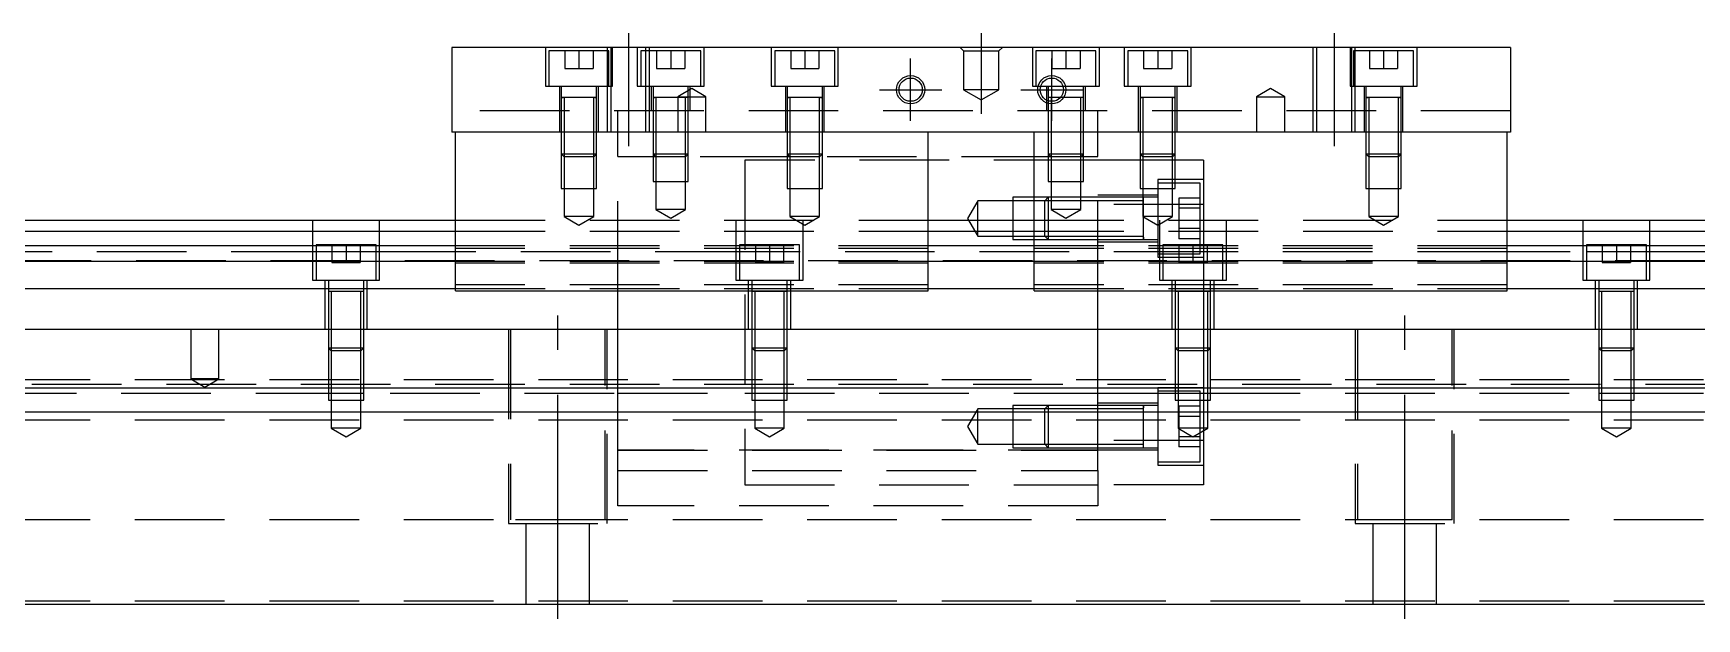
# Model space of a CAD drawing. Extents: x -20 to 930, y -286 to 102.
# Drawn here: x 215.7 to 451.4, y -240.3 to -157.3 of the extents above; entities that cross this region are included whole.
import ezdxf

# ---------------------------------------------------------------- set-up
doc = ezdxf.new("R2010")
doc.units = 0
doc.linetypes.add('CENTER', pattern=[50.8, 31.75, -6.35, 6.35, -6.35])
doc.linetypes.add('DASHED', pattern=[19.05, 12.7, -6.35])
doc.layers.get('0').update_dxf_attribs({"linetype": 'CONTINUOUS'})
doc.layers.add('CENTER', color=1, linetype='CENTER')

msp = doc.modelspace()

# ---------------------------------------------------------------- linework, layer by layer
at = {"color": 7, "linetype": 'CONTINUOUS'}
for p, q in [((425, -159.27), (275, -159.27)), ((275, -159.27), (275, -171.27)), ((425, -159.27), (425, -171.27)), ((425, -171.27), (275, -171.27)), ((275.5, -193.77), (275.5, -171.27)), ((342.5, -193.77), (342.5, -171.27)), ((357.5, -193.77), (357.5, -171.27)), ((424.5, -193.77), (424.5, -171.27)), ((0, -183.77), (275.5, -183.77)), ((342.5, -183.77), (357.5, -183.77)), ((424.5, -183.77), (700, -183.77)), ((0, -185.309608), (275.5, -185.309608)), ((342.5, -185.309608), (357.5, -185.309608)), ((424.5, -185.309608), (700, -185.309608)), ((275.5, -187.39154), (0, -187.39154)), ((357.5, -187.39154), (342.5, -187.39154)), ((700, -187.39154), (424.5, -187.39154)), ((275.5, -189.606666), (0, -189.606666)), ((357.5, -189.606666), (342.5, -189.606666)), ((700, -189.606666), (424.5, -189.606666)), ((0, -193.451934), (275.5, -193.451934)), ((275.5, -193.77), (342.5, -193.77)), ((342.5, -193.451934), (357.5, -193.451934)), ((357.5, -193.77), (424.5, -193.77)), ((424.5, -193.451934), (700, -193.451934)), ((700, -199.27), (0, -199.27)), ((700, -207.57), (0, -207.57)), ((700, -210.97), (0, -210.97)), ((700, -238.27), (0, -238.27))]:
    msp.add_line(p, q, dxfattribs=at)
at = {"color": 3, "linetype": 'DASHED'}
for p, q in [((288.25, -159.27), (288.25, -164.77)), ((297.25, -159.77), (288.75, -159.77)), ((288.75, -159.77), (288.75, -164.77)), ((291, -159.77), (291, -162.27)), ((293, -159.77), (293, -162.27)), ((295, -159.77), (295, -162.27)), ((297.000006, -159.27), (297.000006, -171.27)), ((297.25, -164.77), (297.25, -159.77)), ((297.5, -159.27), (297.5, -171.27)), ((297.75, -164.77), (297.75, -159.27)), ((301.25, -159.27), (301.25, -164.77)), ((302.999994, -159.77), (301.75, -159.77)), ((301.75, -159.77), (301.75, -164.77)), ((302.5, -171.27), (302.5, -159.27)), ((302.999994, -171.27), (302.999994, -159.27)), ((310.25, -159.77), (302.999994, -159.77)), ((304, -159.77), (304, -162.27)), ((306, -159.77), (306, -162.27)), ((308, -159.77), (308, -162.27)), ((310.25, -164.77), (310.25, -159.77)), ((310.75, -164.77), (310.75, -159.27)), ((320.25, -159.27), (320.25, -164.77)), ((329.25, -159.77), (320.75, -159.77)), ((320.75, -159.77), (320.75, -164.77)), ((323, -159.77), (323, -162.27)), ((325, -159.77), (325, -162.27)), ((327, -159.77), (327, -162.27)), ((329.25, -164.77), (329.25, -159.77)), ((329.75, -164.77), (329.75, -159.27)), ((347.5, -159.77), (347, -159.27)), ((347.5, -159.77), (347.5, -165.27)), ((347.5, -159.77), (352.5, -159.77)), ((352.5, -159.77), (353, -159.27)), ((352.5, -165.27), (352.5, -159.77)), ((357.25, -159.27), (357.25, -164.77)), ((366.25, -159.77), (357.75, -159.77)), ((357.75, -159.77), (357.75, -164.77)), ((360, -159.77), (360, -162.27)), ((362, -159.77), (362, -162.27)), ((364, -159.77), (364, -162.27)), ((366.25, -164.77), (366.25, -159.77)), ((366.75, -164.77), (366.75, -159.27)), ((370.25, -159.27), (370.25, -164.77)), ((379.25, -159.77), (370.75, -159.77)), ((370.75, -159.77), (370.75, -164.77)), ((373, -159.77), (373, -162.27)), ((375, -159.77), (375, -162.27)), ((377, -159.77), (377, -162.27)), ((379.25, -164.77), (379.25, -159.77)), ((379.75, -164.77), (379.75, -159.27)), ((397.000006, -159.27), (397.000006, -171.27)), ((397.5, -159.27), (397.5, -171.27)), ((402.25, -159.27), (402.25, -164.77)), ((402.5, -171.27), (402.5, -159.27)), ((411.25, -159.77), (402.75, -159.77)), ((402.75, -159.77), (402.75, -164.77)), ((402.999994, -159.77), (402.999994, -159.27)), ((402.999994, -164.77), (402.999994, -159.77)), ((405, -159.77), (405, -162.27)), ((407, -159.77), (407, -162.27)), ((409, -159.77), (409, -162.27)), ((411.25, -164.77), (411.25, -159.77)), ((411.75, -164.77), (411.75, -159.27)), ((291, -162.27), (293, -162.27)), ((293, -162.27), (295, -162.27)), ((304, -162.27), (306, -162.27)), ((306, -162.27), (308, -162.27)), ((323, -162.27), (325, -162.27)), ((325, -162.27), (327, -162.27)), ((360, -162.27), (362, -162.27)), ((362, -162.27), (364, -162.27)), ((373, -162.27), (375, -162.27)), ((375, -162.27), (377, -162.27)), ((405, -162.27), (407, -162.27)), ((407, -162.27), (409, -162.27)), ((288.25, -164.77), (297.75, -164.77)), ((290.25, -164.77), (290.25, -171.27)), ((290.5, -164.77), (290.5, -166.37)), ((295.5, -166.37), (295.5, -164.77)), ((295.75, -171.27), (295.75, -164.77)), ((301.25, -164.77), (310.75, -164.77)), ((303.25, -164.77), (303.25, -168.27)), ((303.5, -164.77), (303.5, -166.37)), ((308.5, -166.37), (308.5, -164.77)), ((308.75, -168.27), (308.75, -164.77)), ((320.25, -164.77), (329.75, -164.77)), ((322.25, -164.77), (322.25, -171.27)), ((322.5, -164.77), (322.5, -166.37)), ((327.5, -166.37), (327.5, -164.77)), ((327.75, -171.27), (327.75, -164.77)), ((357.25, -164.77), (366.75, -164.77)), ((359.25, -164.77), (359.25, -168.27)), ((359.5, -164.77), (359.5, -166.37)), ((364.5, -166.37), (364.5, -164.77)), ((364.75, -168.27), (364.75, -164.77)), ((370.25, -164.77), (379.75, -164.77)), ((372.25, -164.77), (372.25, -171.27)), ((372.5, -164.77), (372.5, -166.37)), ((377.5, -166.37), (377.5, -164.77)), ((377.75, -171.27), (377.75, -164.77)), ((402.25, -164.77), (411.75, -164.77)), ((402.999994, -171.27), (402.999994, -164.77)), ((404.25, -164.77), (404.25, -171.27)), ((404.5, -164.77), (404.5, -166.37)), ((409.5, -166.37), (409.5, -164.77)), ((409.75, -171.27), (409.75, -164.77)), ((290.5, -166.365), (290.5, -166.37)), ((290.5, -166.37), (290.757448, -166.37)), ((290.757468, -166.37), (290.5, -166.37)), ((290.5, -166.37), (290.5, -166.375)), ((290.5, -166.37), (290.5, -171.26998)), ((295.242552, -166.37), (290.757468, -166.37)), ((290.9, -166.37), (290.9, -171.26998)), ((295.1, -171.26998), (295.1, -166.37)), ((295.5, -166.37), (295.242552, -166.37)), ((295.242602, -166.37), (295.5, -166.37)), ((295.5, -166.37), (295.5, -166.365)), ((295.5, -166.375), (295.5, -166.37)), ((295.5, -171.26998), (295.5, -166.37)), ((303.5, -166.365), (303.5, -166.37)), ((303.5, -166.37), (303.757448, -166.37)), ((308.5, -166.37), (303.5, -166.37)), ((303.5, -166.37), (303.5, -166.375)), ((303.5, -166.37), (303.5, -168.26998)), ((303.9, -166.37), (303.9, -168.26998)), ((309, -165.1153), (307, -166.27)), ((307, -166.27), (309, -166.27)), ((307, -166.27), (307, -171.27)), ((308.1, -168.26998), (308.1, -166.37)), ((308.5, -166.37), (308.5, -166.365)), ((308.5, -166.375), (308.5, -166.37)), ((308.5, -168.26998), (308.5, -166.37)), ((311, -166.27), (309, -165.1153)), ((309, -166.27), (311, -166.27)), ((311, -171.27), (311, -166.27)), ((322.5, -166.365), (322.5, -166.37)), ((322.5, -166.37), (322.757448, -166.37)), ((322.757468, -166.37), (322.5, -166.37)), ((322.5, -166.37), (322.5, -171.26998)), ((322.5, -166.37), (322.5, -166.375)), ((327.242552, -166.37), (322.757468, -166.37)), ((322.9, -166.37), (322.9, -171.26998)), ((327.1, -171.26998), (327.1, -166.37)), ((327.5, -166.37), (327.242552, -166.37)), ((327.242602, -166.37), (327.5, -166.37)), ((327.5, -166.37), (327.5, -166.365)), ((327.5, -171.26998), (327.5, -166.37)), ((327.5, -166.375), (327.5, -166.37)), ((352.5, -165.27), (347.5, -165.27)), ((347.5, -165.27), (350, -166.713376)), ((350, -166.713376), (352.5, -165.27)), ((359.5, -166.365), (359.5, -166.37)), ((359.757468, -166.37), (359.5, -166.37)), ((359.5, -166.37), (359.5, -166.375)), ((359.5, -166.37), (359.5, -166.842418)), ((359.5, -166.842418), (359.5, -167.206492)), ((359.5, -167.206492), (359.5, -168.26998)), ((361.229562, -166.37), (359.757468, -166.37)), ((359.9, -166.37), (359.9, -166.916966)), ((359.9, -166.916966), (359.9, -167.267498)), ((359.9, -167.267498), (359.9, -168.26998)), ((361.669968, -166.37), (361.229562, -166.37)), ((361.67033, -166.37), (361.229838, -166.37)), ((364.242552, -166.37), (361.669968, -166.37)), ((364.1, -168.26998), (364.1, -166.37)), ((364.5, -166.37), (364.242552, -166.37)), ((364.5, -166.37), (364.5, -166.365)), ((364.5, -166.375), (364.5, -166.37)), ((364.5, -168.26998), (364.5, -166.37)), ((372.5, -166.365), (372.5, -166.37)), ((372.5, -166.37), (372.757448, -166.37)), ((372.757468, -166.37), (372.5, -166.37)), ((372.5, -166.37), (372.5, -166.375)), ((372.5, -166.37), (372.5, -171.26998)), ((377.242552, -166.37), (372.757468, -166.37)), ((372.9, -166.37), (372.9, -171.26998)), ((377.1, -171.26998), (377.1, -166.37)), ((377.5, -166.37), (377.242552, -166.37)), ((377.242602, -166.37), (377.5, -166.37)), ((377.5, -166.37), (377.5, -166.365)), ((377.5, -166.375), (377.5, -166.37)), ((377.5, -171.26998), (377.5, -166.37)), ((391, -165.1153), (389, -166.27)), ((389, -166.27), (391, -166.27)), ((389, -166.27), (389, -171.27)), ((393, -166.27), (391, -165.1153)), ((391, -166.27), (393, -166.27)), ((393, -171.27), (393, -166.27)), ((404.5, -166.365), (404.5, -166.37)), ((404.5, -166.37), (404.757448, -166.37)), ((404.757468, -166.37), (404.5, -166.37)), ((404.5, -166.37), (404.5, -166.375)), ((404.5, -166.37), (404.5, -171.26998)), ((409.242552, -166.37), (404.757468, -166.37)), ((404.9, -166.37), (404.9, -171.26998)), ((409.1, -171.26998), (409.1, -166.37)), ((409.5, -166.37), (409.242552, -166.37)), ((409.242602, -166.37), (409.5, -166.37)), ((409.5, -166.37), (409.5, -166.365)), ((409.5, -166.375), (409.5, -166.37)), ((409.5, -171.26998), (409.5, -166.37)), ((425, -168.27), (275, -168.27)), ((298.5, -171.27), (298.5, -168.27)), ((303.5, -168.27), (303.5, -174.37)), ((303.500006, -168.27), (303.500006, -174.37)), ((303.9, -168.27), (303.9, -174.77)), ((308.1, -174.77), (308.1, -168.27)), ((308.499994, -174.37), (308.499994, -168.27)), ((308.5, -174.37), (308.5, -168.27)), ((359.5, -168.27), (359.5, -174.37)), ((359.500006, -168.27), (359.500006, -174.37)), ((359.9, -168.27), (359.9, -174.77)), ((364.1, -171.27), (364.1, -168.27)), ((364.499994, -171.27), (364.499994, -168.27)), ((364.5, -171.27), (364.5, -168.27)), ((366.5, -171.27), (366.5, -168.27)), ((290.5, -171.27), (290.5, -174.37)), ((290.500006, -171.27), (290.500006, -174.370006)), ((290.9, -171.27), (290.9, -174.77)), ((295.1, -174.77), (295.1, -171.27)), ((295.499994, -174.370006), (295.499994, -171.27)), ((295.5, -174.37), (295.5, -171.27)), ((298.5, -193.77), (298.5, -171.27)), ((322.5, -171.27), (322.5, -174.37)), ((322.500006, -171.27), (322.500006, -174.370006)), ((322.9, -171.27), (322.9, -174.77)), ((327.1, -174.77), (327.1, -171.27)), ((327.499994, -174.370006), (327.499994, -171.27)), ((327.5, -174.37), (327.5, -171.27)), ((364.1, -174.77), (364.1, -171.27)), ((364.499994, -174.370006), (364.499994, -171.27)), ((364.5, -174.37), (364.5, -171.27)), ((366.5, -193.77), (366.5, -171.27)), ((372.5, -171.27), (372.5, -174.37)), ((372.500006, -171.27), (372.500006, -174.370006)), ((372.9, -171.27), (372.9, -174.77)), ((377.1, -174.77), (377.1, -171.27)), ((377.499994, -174.370006), (377.499994, -171.27)), ((377.5, -174.37), (377.5, -171.27)), ((404.5, -171.27), (404.5, -174.37)), ((404.500006, -171.27), (404.500006, -174.370006)), ((404.9, -171.27), (404.9, -174.77)), ((409.1, -174.77), (409.1, -171.27)), ((409.499994, -174.370006), (409.499994, -171.27)), ((409.5, -174.37), (409.5, -171.27)), ((290.5, -174.37), (295.5, -174.37)), ((290.5, -174.37), (290.9, -174.77)), ((290.500006, -174.37002), (290.500006, -179.27)), ((295.1, -174.77), (295.5, -174.37)), ((295.499994, -179.27), (295.499994, -174.37002)), ((303.5, -174.37), (308.5, -174.37)), ((303.5, -174.37), (303.9, -174.77)), ((303.500006, -174.37002), (303.500006, -178.27)), ((308.1, -174.77), (308.5, -174.37)), ((308.499994, -178.27), (308.499994, -174.37002)), ((322.5, -174.37), (327.5, -174.37)), ((322.5, -174.37), (322.9, -174.77)), ((322.500006, -174.37002), (322.500006, -179.27)), ((327.1, -174.77), (327.5, -174.37)), ((327.499994, -179.27), (327.499994, -174.37002)), ((359.5, -174.37), (364.5, -174.37)), ((359.5, -174.37), (359.9, -174.77)), ((359.500006, -174.37002), (359.500006, -178.27)), ((364.1, -174.77), (364.5, -174.37)), ((364.499994, -178.27), (364.499994, -174.37002)), ((372.5, -174.37), (377.5, -174.37)), ((372.5, -174.37), (372.9, -174.77)), ((372.500006, -174.37002), (372.500006, -179.27)), ((377.1, -174.77), (377.5, -174.37)), ((377.499994, -179.27), (377.499994, -174.37002)), ((404.5, -174.37), (409.5, -174.37)), ((404.5, -174.37), (404.9, -174.77)), ((404.500006, -174.37002), (404.500006, -179.27)), ((409.1, -174.77), (409.5, -174.37)), ((409.499994, -179.27), (409.499994, -174.37002)), ((295.1, -174.77), (290.9, -174.77)), ((290.9, -174.77002), (290.9, -179.27)), ((295.1, -179.27), (295.1, -174.77002)), ((303.9, -174.77), (298.5, -174.77)), ((308.1, -174.77), (303.9, -174.77)), ((303.9, -174.77002), (303.9, -178.27)), ((322.9, -174.77), (308.1, -174.77)), ((308.1, -178.27), (308.1, -174.77002)), ((316.5, -175.27), (316.5, -221.27)), ((364.499994, -175.27), (316.5, -175.27)), ((327.1, -174.77), (322.9, -174.77)), ((322.9, -174.77002), (322.9, -179.27)), ((359.9, -174.77), (327.1, -174.77)), ((327.1, -179.27), (327.1, -174.77002)), ((364.1, -174.77), (359.9, -174.77)), ((359.9, -174.77002), (359.9, -178.27)), ((366.5, -174.77), (364.1, -174.77)), ((364.1, -178.27), (364.1, -174.77002)), ((366.5, -175.27), (364.499994, -175.27)), ((372.500006, -175.27), (366.5, -175.27)), ((377.499994, -175.27), (372.500006, -175.27)), ((377.1, -174.77), (372.9, -174.77)), ((372.9, -174.77002), (372.9, -179.27)), ((377.1, -179.27), (377.1, -174.77002)), ((381.5, -175.27), (377.499994, -175.27)), ((381.5, -175.27), (381.5, -181.5368)), ((409.1, -174.77), (404.9, -174.77)), ((404.9, -174.77002), (404.9, -179.27)), ((409.1, -179.27), (409.1, -174.77002)), ((303.500006, -178.27), (308.499994, -178.27)), ((303.9, -178.27), (303.9, -182.27)), ((308.1, -182.27), (308.1, -178.27)), ((359.500006, -178.27), (364.499994, -178.27)), ((359.9, -178.27), (359.9, -182.27)), ((364.1, -182.27), (364.1, -178.27)), ((375, -178.02), (375, -189.02)), ((381.5, -178.02), (375, -178.02)), ((377.499994, -178.52), (375, -178.52)), ((381, -178.52), (377.499994, -178.52)), ((381, -188.52), (381, -178.52)), ((290.500006, -179.27), (295.499994, -179.27)), ((290.9, -179.27), (290.9, -183.27)), ((295.1, -183.27), (295.1, -179.27)), ((322.500006, -179.27), (327.499994, -179.27)), ((322.9, -179.27), (322.9, -183.27)), ((327.1, -183.27), (327.1, -179.27)), ((349.5, -181.02), (348.056624, -183.52)), ((349.5, -186.02), (349.5, -181.02)), ((354.5, -181.02), (349.5, -181.02)), ((354.5, -180.520006), (354.5, -186.519994)), ((359.49998, -180.520006), (354.5, -180.520006)), ((358.99998, -181.02), (354.5, -181.02)), ((359.5, -180.52), (359, -181.02)), ((359, -186.02), (359, -181.02)), ((366.5, -181.02), (359, -181.02)), ((359.5, -180.52), (359.5, -186.52)), ((366.5, -180.52), (359.5, -180.52)), ((366.5, -180.520006), (359.5, -180.520006)), ((375, -180.22), (366.5, -180.22)), ((373.005, -180.52), (366.50002, -180.52)), ((373, -181.02), (366.50002, -181.02)), ((372.500006, -179.27), (377.499994, -179.27)), ((372.9, -179.27), (372.9, -183.27)), ((375, -180.52), (372.995, -180.52)), ((373, -181.02), (373, -180.519994)), ((373, -183.52), (373, -180.519994)), ((373, -186.520006), (373, -180.519994)), ((373, -186.02), (373, -181.02)), ((377.1, -183.27), (377.1, -179.27)), ((378, -180.633248), (378, -182.076624)), ((381, -180.633248), (378, -180.633248)), ((404.500006, -179.27), (409.499994, -179.27)), ((404.9, -179.27), (404.9, -183.27)), ((409.1, -183.27), (409.1, -179.27)), ((255.25, -183.77), (255.25, -192.27)), ((264.75, -192.27), (264.75, -183.77)), ((275.5, -183.77), (342.5, -183.77)), ((295.1, -183.27), (290.9, -183.27)), ((290.9, -183.27), (293, -184.482436)), ((293, -184.482436), (295.1, -183.27)), ((308.1, -182.27), (303.9, -182.27)), ((303.9, -182.27), (306, -183.482436)), ((306, -183.482436), (308.1, -182.27)), ((315.25, -183.77), (315.25, -192.27)), ((327.1, -183.27), (322.9, -183.27)), ((322.9, -183.27), (325, -184.482436)), ((324.75, -192.27), (324.75, -183.77)), ((325, -184.482436), (327.1, -183.27)), ((348.056624, -183.52), (349.5, -186.02)), ((357.5, -183.77), (424.5, -183.77)), ((364.1, -182.27), (359.9, -182.27)), ((359.9, -182.27), (362, -183.482436)), ((362, -183.482436), (364.1, -182.27)), ((381.5, -181.5368), (366.5, -181.5368)), ((377.1, -183.27), (372.9, -183.27)), ((372.9, -183.27), (375, -184.482436)), ((373, -186.170204), (373, -183.271394)), ((375, -184.482436), (377.1, -183.27)), ((375.25, -183.77), (375.25, -192.27)), ((381, -182.076624), (378, -182.076624)), ((378, -182.076624), (378, -184.963376)), ((381.5, -181.5368), (381.5, -192.27)), ((384.75, -192.27), (384.75, -183.77)), ((409.1, -183.27), (404.9, -183.27)), ((404.9, -183.27), (407, -184.482436)), ((407, -184.482436), (409.1, -183.27)), ((435.25, -183.77), (435.25, -192.27)), ((444.75, -192.27), (444.75, -183.77)), ((275.5, -185.309608), (342.5, -185.309608)), ((349.5, -186.02), (354.5, -186.02)), ((354.5, -186.02), (358.99998, -186.02)), ((357.5, -185.309608), (424.5, -185.309608)), ((359, -186.02), (359.5, -186.52)), ((359, -186.02), (366.5, -186.02)), ((366.50002, -186.02), (373, -186.02)), ((373, -186.520006), (373, -186.02)), ((373, -186.52), (373, -186.170204)), ((373, -186.170204), (373, -186.52)), ((381, -184.963376), (378, -184.963376)), ((378, -184.963376), (378, -186.406752)), ((275.5, -188.27), (28, -188.27)), ((264.25, -187.27), (255.75, -187.27)), ((255.75, -187.27), (255.75, -192.27)), ((264.25, -188.27), (255.75, -188.27)), ((258, -187.27), (258, -189.77)), ((260, -187.27), (260, -189.77)), ((262, -187.27), (262, -189.77)), ((264.25, -192.27), (264.25, -187.27)), ((342.5, -187.39154), (275.5, -187.39154)), ((342.5, -187.79668), (275.5, -187.79668)), ((316.49998, -188.27), (275.5, -188.27)), ((324.25, -187.27), (315.75, -187.27)), ((315.75, -187.27), (315.75, -192.27)), ((324.25, -188.27), (315.75, -188.27)), ((381.5, -188.27), (316.5, -188.27)), ((318, -187.27), (318, -189.77)), ((320, -187.27), (320, -189.77)), ((322, -187.27), (322, -189.77)), ((324.25, -192.27), (324.25, -187.27)), ((354.5, -186.519994), (359.49998, -186.519994)), ((424.5, -187.39154), (357.5, -187.39154)), ((424.5, -187.79668), (357.5, -187.79668)), ((359.5, -186.519994), (366.5, -186.519994)), ((359.5, -186.52), (366.5, -186.52)), ((366.5, -186.82), (375, -186.82)), ((366.50002, -186.52), (373.005, -186.52)), ((372.995, -186.52), (375, -186.52)), ((375, -188.52), (381, -188.52)), ((384.25, -187.27), (375.75, -187.27)), ((375.75, -187.27), (375.75, -192.27)), ((384.25, -188.27), (375.75, -188.27)), ((381, -186.406752), (378, -186.406752)), ((378, -187.27), (378, -189.77)), ((380, -187.27), (380, -189.77)), ((424.5, -188.27), (381.50002, -188.27)), ((382, -187.27), (382, -189.77)), ((384.25, -192.27), (384.25, -187.27)), ((643, -188.27), (424.5, -188.27)), ((444.25, -187.27), (435.75, -187.27)), ((435.75, -187.27), (435.75, -192.27)), ((444.25, -188.27), (435.75, -188.27)), ((438, -187.27), (438, -189.77)), ((440, -187.27), (440, -189.77)), ((442, -187.27), (442, -189.77)), ((444.25, -192.27), (444.25, -187.27)), ((643, -189.52), (25, -189.52)), ((258, -189.77), (260, -189.77)), ((260, -189.77), (262, -189.77)), ((342.5, -189.606666), (275.5, -189.606666)), ((342.5, -189.85), (275.5, -189.85)), ((318, -189.77), (320, -189.77)), ((320, -189.77), (322, -189.77)), ((424.5, -189.606666), (357.5, -189.606666)), ((424.5, -189.85), (357.5, -189.85)), ((375, -189.02), (381.5, -189.02)), ((378, -189.77), (380, -189.77)), ((380, -189.77), (382, -189.77)), ((438, -189.77), (440, -189.77)), ((440, -189.77), (442, -189.77)), ((255.25, -192.27), (264.75, -192.27)), ((257, -192.27), (257, -199.27)), ((257.5, -192.27), (257.5, -193.87)), ((262.5, -193.87), (262.5, -192.27)), ((263, -199.27), (263, -192.27)), ((342.5, -192.947372), (275.5, -192.947372)), ((315.25, -192.27), (324.75, -192.27)), ((317, -192.27), (317, -199.27)), ((317.5, -192.27), (317.5, -193.87)), ((322.5, -193.87), (322.5, -192.27)), ((323, -199.27), (323, -192.27)), ((424.5, -192.947372), (357.5, -192.947372)), ((375.25, -192.27), (384.75, -192.27)), ((377, -192.27), (377, -199.27)), ((377.5, -192.27), (377.5, -193.87)), ((381.5, -192.27), (381.5, -193.77)), ((382.5, -193.87), (382.5, -192.27)), ((383, -199.27), (383, -192.27)), ((435.25, -192.27), (444.75, -192.27)), ((437, -192.27), (437, -199.27)), ((437.5, -192.27), (437.5, -193.87)), ((442.5, -193.87), (442.5, -192.27)), ((443, -199.27), (443, -192.27)), ((257.5, -193.865), (257.5, -193.87)), ((257.757468, -193.87), (257.5, -193.87)), ((257.5, -193.87), (257.5, -199.26998)), ((257.5, -193.87), (257.5, -193.875)), ((262.242552, -193.87), (257.757468, -193.87)), ((257.9, -193.87), (257.9, -199.26998)), ((262.1, -199.26998), (262.1, -193.87)), ((262.5, -193.87), (262.242552, -193.87)), ((262.5, -193.87), (262.5, -193.865)), ((262.5, -199.26998), (262.5, -193.87)), ((262.5, -193.875), (262.5, -193.87)), ((275.5, -193.451934), (342.5, -193.451934)), ((298.5, -199.27), (298.5, -193.77)), ((317.5, -193.865), (317.5, -193.87)), ((317.757468, -193.87), (317.5, -193.87)), ((317.5, -193.87), (317.5, -199.26998)), ((317.5, -193.87), (317.5, -193.875)), ((322.242552, -193.87), (317.757468, -193.87)), ((317.9, -193.87), (317.9, -199.26998)), ((322.1, -199.26998), (322.1, -193.87)), ((322.5, -193.87), (322.242552, -193.87)), ((322.5, -193.87), (322.5, -193.865)), ((322.5, -199.26998), (322.5, -193.87)), ((322.5, -193.875), (322.5, -193.87)), ((357.5, -193.451934), (424.5, -193.451934)), ((366.5, -199.27), (366.5, -193.77)), ((377.5, -193.865), (377.5, -193.87)), ((377.757468, -193.87), (377.5, -193.87)), ((377.5, -193.87), (377.5, -199.26998)), ((377.5, -193.87), (377.5, -193.875)), ((382.242552, -193.87), (377.757468, -193.87)), ((377.9, -193.87), (377.9, -199.26998)), ((381.5, -193.77), (381.5, -193.87)), ((381.5, -193.87), (381.5, -199.27)), ((382.1, -199.26998), (382.1, -193.87)), ((382.5, -193.87), (382.242552, -193.87)), ((382.5, -193.87), (382.5, -193.865)), ((382.5, -199.26998), (382.5, -193.87)), ((382.5, -193.875), (382.5, -193.87)), ((437.5, -193.865), (437.5, -193.87)), ((437.757468, -193.87), (437.5, -193.87)), ((437.5, -193.87), (437.5, -199.26998)), ((437.5, -193.87), (437.5, -193.875)), ((442.242552, -193.87), (437.757468, -193.87)), ((437.9, -193.87), (437.9, -199.26998)), ((442.1, -199.26998), (442.1, -193.87)), ((442.5, -193.87), (442.242552, -193.87)), ((442.5, -193.87), (442.5, -193.865)), ((442.5, -199.26998), (442.5, -193.87)), ((442.5, -193.875), (442.5, -193.87)), ((238, -199.27), (238, -206.27)), ((242, -206.27), (242, -199.27)), ((257.5, -199.27), (257.5, -201.87)), ((257.500006, -199.27), (257.500006, -201.870006)), ((257.9, -199.27), (257.9, -202.27)), ((262.1, -202.27), (262.1, -199.27)), ((262.499994, -201.870006), (262.499994, -199.27)), ((262.5, -201.87), (262.5, -199.27)), ((283, -199.27), (283, -226.77)), ((283.291796, -199.27), (283.291796, -226.27)), ((296.708204, -226.27), (296.708204, -199.27)), ((297, -226.77), (297, -199.27)), ((298.5, -207.57), (298.5, -199.27)), ((317.5, -199.27), (317.5, -201.87)), ((317.500006, -199.27), (317.500006, -201.870006)), ((317.9, -199.27), (317.9, -202.27)), ((322.1, -202.27), (322.1, -199.27)), ((322.499994, -201.870006), (322.499994, -199.27)), ((322.5, -201.87), (322.5, -199.27)), ((366.5, -207.57), (366.5, -199.27)), ((377.5, -199.27), (377.5, -201.87)), ((377.500006, -199.27), (377.500006, -201.870006)), ((377.9, -199.27), (377.9, -202.27)), ((381.5, -199.27), (381.5, -202.27)), ((382.1, -202.27), (382.1, -199.27)), ((382.499994, -201.870006), (382.499994, -199.27)), ((382.5, -201.87), (382.5, -199.27)), ((403, -199.27), (403, -226.77)), ((403.291796, -199.27), (403.291796, -226.27)), ((416.708204, -226.27), (416.708204, -199.27)), ((417, -226.77), (417, -199.27)), ((437.5, -199.27), (437.5, -201.87)), ((437.500006, -199.27), (437.500006, -201.870006)), ((437.9, -199.27), (437.9, -202.27)), ((442.1, -202.27), (442.1, -199.27)), ((442.499994, -201.870006), (442.499994, -199.27)), ((442.5, -201.87), (442.5, -199.27)), ((257.5, -201.87), (262.5, -201.87)), ((257.5, -201.87), (257.9, -202.27)), ((257.500006, -201.87002), (257.500006, -207.57)), ((262.1, -202.27), (257.9, -202.27)), ((257.9, -202.27002), (257.9, -209.27)), ((262.1, -202.27), (262.5, -201.87)), ((262.1, -209.27), (262.1, -202.27002)), ((262.499994, -207.57), (262.499994, -201.87002)), ((317.5, -201.87), (322.5, -201.87)), ((317.5, -201.87), (317.9, -202.27)), ((317.500006, -201.87002), (317.500006, -207.57)), ((322.1, -202.27), (317.9, -202.27)), ((317.9, -202.27002), (317.9, -209.27)), ((322.1, -202.27), (322.5, -201.87)), ((322.1, -209.27), (322.1, -202.27002)), ((322.499994, -207.57), (322.499994, -201.87002)), ((377.5, -201.87), (382.5, -201.87)), ((377.5, -201.87), (377.9, -202.27)), ((377.500006, -201.87002), (377.500006, -207.57)), ((382.1, -202.27), (377.9, -202.27)), ((377.9, -202.27002), (377.9, -209.27)), ((381.5, -202.27), (381.5, -207.57)), ((382.1, -202.27), (382.5, -201.87)), ((382.1, -209.27), (382.1, -202.27002)), ((382.499994, -207.57), (382.499994, -201.87002)), ((437.5, -201.87), (442.5, -201.87)), ((437.5, -201.87), (437.9, -202.27)), ((437.500006, -201.87002), (437.500006, -207.57)), ((442.1, -202.27), (437.9, -202.27)), ((437.9, -202.27002), (437.9, -209.27)), ((442.1, -202.27), (442.5, -201.87)), ((442.1, -209.27), (442.1, -202.27002)), ((442.499994, -207.57), (442.499994, -201.87002)), ((700, -206.42), (0, -206.42)), ((25, -207.02), (643, -207.02)), ((242, -206.27), (238, -206.27)), ((238, -206.27), (240, -207.4247)), ((240, -207.4247), (242, -206.27)), ((56.708204, -208.27), (298.5, -208.27)), ((257.500006, -207.57), (257.500006, -209.27)), ((257.500006, -208.27), (262.499994, -208.27)), ((257.500006, -209.27), (262.499994, -209.27)), ((257.9, -209.27), (257.9, -213.27)), ((262.1, -213.27), (262.1, -209.27)), ((262.499994, -209.27), (262.499994, -207.57)), ((298.5, -210.97), (298.5, -207.57)), ((298.5, -208.27), (316.49998, -208.27)), ((316.5, -208.269994), (366.5, -208.269994)), ((316.5, -208.27), (366.5, -208.27)), ((317.500006, -207.57), (317.500006, -209.27)), ((317.500006, -208.27), (322.499994, -208.27)), ((317.500006, -209.27), (322.499994, -209.27)), ((317.9, -209.27), (317.9, -213.27)), ((322.1, -213.27), (322.1, -209.27)), ((322.499994, -209.27), (322.499994, -207.57)), ((366.5, -210.97), (366.5, -207.57)), ((366.5, -208.269994), (375, -208.269994)), ((366.5, -208.27), (375, -208.27)), ((375, -209.72), (366.5, -209.72)), ((375, -207.52), (375, -218.52)), ((381.5, -207.52), (375, -207.52)), ((377.500006, -208.02), (375, -208.02)), ((375, -208.269994), (377.500006, -208.269994)), ((375, -208.27), (377.500006, -208.27)), ((377.500006, -207.57), (377.500006, -209.27)), ((381, -208.02), (377.500006, -208.02)), ((377.500006, -208.269994), (381, -208.269994)), ((377.500006, -208.27), (381, -208.27)), ((377.500006, -208.27), (382.499994, -208.27)), ((377.500006, -209.27), (382.499994, -209.27)), ((377.9, -209.27), (377.9, -213.27)), ((381, -209.27), (381, -208.02)), ((381, -208.269994), (381.5, -208.269994)), ((381, -208.27), (381.5, -208.27)), ((381, -210.97), (381, -209.27)), ((381.5, -207.57), (381.5, -209.27)), ((381.5, -209.27), (381.5, -210.97)), ((381.50002, -208.27), (382.499994, -208.27)), ((382.1, -213.27), (382.1, -209.27)), ((382.499994, -209.27), (382.499994, -207.57)), ((382.499994, -208.27), (643.005, -208.27)), ((437.500006, -207.57), (437.500006, -209.27)), ((437.500006, -208.27), (442.499994, -208.27)), ((437.500006, -209.27), (442.499994, -209.27)), ((437.9, -209.27), (437.9, -213.27)), ((442.1, -213.27), (442.1, -209.27)), ((442.499994, -209.27), (442.499994, -207.57)), ((298.5, -219.27), (298.5, -210.97)), ((349.5, -210.52), (348.056624, -213.02)), ((349.5, -215.52), (349.5, -210.52)), ((354.5, -210.52), (349.5, -210.52)), ((354.5, -210.020006), (354.5, -216.019994)), ((359.49998, -210.020006), (354.5, -210.020006)), ((358.99998, -210.52), (354.5, -210.52)), ((359.5, -210.02), (359, -210.52)), ((359, -215.52), (359, -210.52)), ((366.5, -210.52), (359, -210.52)), ((359.5, -210.02), (359.5, -216.02)), ((366.5, -210.02), (359.5, -210.02)), ((366.5, -210.020006), (359.5, -210.020006)), ((366.5, -219.27), (366.5, -210.97)), ((373.005, -210.02), (366.50002, -210.02)), ((373, -210.52), (366.50002, -210.52)), ((375, -210.02), (372.995, -210.02)), ((373, -210.02), (373, -210.36965)), ((373, -210.369602), (373, -210.02)), ((373, -210.02), (373, -210.36965)), ((373, -210.369602), (373, -210.02)), ((373, -210.96965), (373, -210.369602)), ((373, -210.97), (373, -210.52)), ((373, -212.85996), (373, -210.96965)), ((378, -210.133248), (378, -211.576624)), ((381, -210.133248), (378, -210.133248)), ((381, -211.576624), (378, -211.576624)), ((378, -211.576624), (378, -214.463376)), ((381, -218.02), (381, -210.97)), ((381.5, -210.97), (381.5, -215.0032)), ((700, -212.12), (0, -212.12)), ((262.1, -213.27), (257.9, -213.27)), ((257.9, -213.27), (260, -214.482436)), ((260, -214.482436), (262.1, -213.27)), ((322.1, -213.27), (317.9, -213.27)), ((317.9, -213.27), (320, -214.482436)), ((320, -214.482436), (322.1, -213.27)), ((348.056624, -213.02), (349.5, -215.52)), ((373, -215.670204), (373, -212.85996)), ((382.1, -213.27), (377.9, -213.27)), ((377.9, -213.27), (380, -214.482436)), ((381, -214.463376), (378, -214.463376)), ((378, -214.463376), (378, -215.906752)), ((380, -214.482436), (382.1, -213.27)), ((442.1, -213.27), (437.9, -213.27)), ((437.9, -213.27), (440, -214.482436)), ((440, -214.482436), (442.1, -213.27)), ((298.5, -216.360052), (366.5, -216.360052)), ((366.5, -216.360052), (298.5, -216.360052)), ((349.5, -215.52), (354.5, -215.52)), ((354.5, -215.52), (358.99998, -215.52)), ((354.5, -216.019994), (359.49998, -216.019994)), ((359, -215.52), (366.5, -215.52)), ((359, -215.52), (359.5, -216.02)), ((359.5, -216.019994), (366.5, -216.019994)), ((359.5, -216.02), (366.5, -216.02)), ((381.5, -215.0032), (366.5, -215.0032)), ((366.5, -216.32), (375, -216.32)), ((366.50002, -215.52), (373, -215.52)), ((366.50002, -216.02), (373, -216.02)), ((372.995, -216.02), (373, -216.02)), ((373, -216.020006), (373, -215.52)), ((373, -216.02), (373, -215.670204)), ((373, -216.02), (375, -216.02)), ((373, -216.02), (373.005, -216.02)), ((381, -215.906752), (378, -215.906752)), ((381.5, -215.0032), (381.5, -221.27)), ((375, -218.02), (381, -218.02)), ((375, -218.52), (381.5, -218.52)), ((298.5, -219.27), (366.5, -219.27)), ((298.5, -224.27), (298.5, -219.27)), ((316.5, -221.27), (366.5, -221.27)), ((366.5, -219.27), (366.5, -224.27)), ((381.5, -221.27), (366.5, -221.27)), ((366.5, -224.27), (298.5, -224.27)), ((700, -226.27), (0, -226.27)), ((283, -226.77), (297, -226.77)), ((296.708204, -226.27), (283.291796, -226.27)), ((285.5, -226.77), (285.5, -238.27)), ((294.5, -238.27), (294.5, -226.77)), ((403, -226.77), (417, -226.77)), ((416.708204, -226.27), (403.291796, -226.27)), ((405.5, -226.77), (405.5, -238.27)), ((414.5, -238.27), (414.5, -226.77)), ((700, -237.77), (6.499992, -237.77))]:
    msp.add_line(p, q, dxfattribs=at)
at = {"color": 3, "linetype": 'CONTINUOUS'}
for centre in [(340, -165.27), (360, -165.27)]:
    msp.add_circle(centre, 2, dxfattribs=at)
at = {"color": 7, "linetype": 'CONTINUOUS'}
for centre in [(340, -165.27), (360, -165.27)]:
    msp.add_circle(centre, 1.65, dxfattribs=at)
at = {"layer": 'CENTER', "color": 1, "linetype": 'CENTER'}
for p, q in [((300, -157.27), (300, -173.27)), ((350, -157.27), (350, -168.713376)), ((400, -157.27), (400, -173.27)), ((340, -169.67), (340, -160.87)), ((360, -169.67), (360, -160.87)), ((335.6, -165.27), (344.4, -165.27)), ((355.6, -165.27), (364.4, -165.27)), ((290, -240.27), (290, -197.27)), ((410, -240.27), (410, -197.27))]:
    msp.add_line(p, q, dxfattribs=at)

doc.saveas('drawing.dxf')
